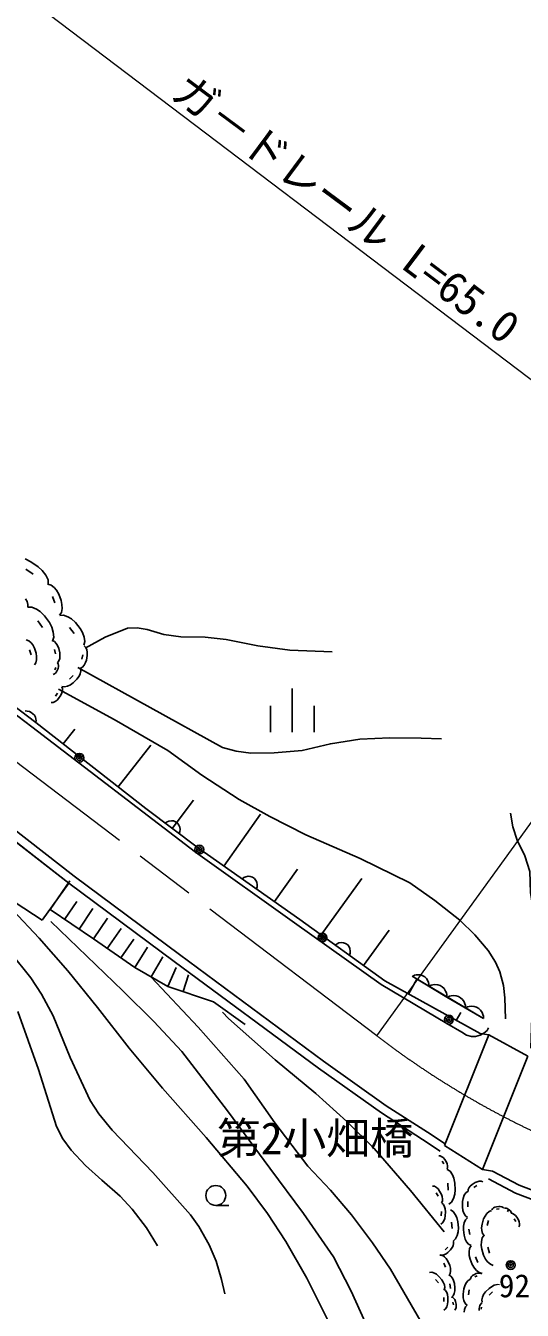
# Model space of a CAD drawing. Units: millimetres, scale not verified. Extents: x 40000 to 680000, y 20000 to 380000.
# Drawn here: x 318828 to 347256, y 265041 to 338562 of the extents above; entities that cross this region are included whole.
import ezdxf
from ezdxf.enums import TextEntityAlignment as Align

# ---------------------------------------------------------------- set-up
doc = ezdxf.new("R2010")
doc.units = ezdxf.units.MM
doc.header["$LTSCALE"] = 1000
doc.linetypes.add('CHAIN', pattern=[18.5, 12, -1.5, 3.5, -1.5])
for name, color, linetype, lineweight in [('M-BGD', 7, 'Continuous', 25), ('M-BMK', 2, 'CHAIN', 13), ('M-STR-HTXT', 7, 'Continuous', 13), ('M-STR-STR1', 1, 'Continuous', 25)]:
    doc.layers.add(name, color=color, linetype=linetype, lineweight=lineweight)
doc.styles.add('ＭＳ ゴシック', font='')
doc.styles.get('ＭＳ ゴシック').set_extended_font_data('MS Gothic')

msp = doc.modelspace()

# ---------------------------------------------------------------- linework, layer by layer
at = {"layer": 'M-BGD'}
for p, q in [((319122, 307884), (318792, 308046)), ((318829, 307455), (319259, 307163)), ((319551, 307592), (319122, 307884)), ((319780, 307374), (319551, 307592)), ((319980, 307113), (319780, 307374)), ((320107, 306838), (319980, 307113)), ((320278, 306542), (320095, 306595)), ((320119, 306579), (320107, 306838)), ((320452, 306406), (320278, 306542)), ((320366, 305885), (320501, 305531)), ((320591, 306255), (320452, 306406)), ((320721, 306021), (320591, 306255)), ((320856, 305666), (320721, 306021)), ((319181, 298434), (309769, 305546)), ((319410, 298682), (310249, 305630)), ((318910, 305598), (318819, 305764)), ((318959, 305430), (318910, 305598)), ((318944, 305281), (318959, 305430)), ((319188, 305275), (318948, 305278)), ((319445, 305167), (319188, 305275)), ((319665, 305031), (319445, 305167)), ((320902, 305440), (320856, 305666)), ((320873, 304982), (320912, 305200)), ((320912, 305200), (320902, 305440)), ((319515, 304505), (319799, 304118)), ((319902, 304788), (319665, 305031)), ((320186, 304402), (319902, 304788)), ((320317, 304142), (320186, 304402)), ((320772, 304822), (320873, 304982)), ((320995, 304818), (320776, 304811)), ((321236, 304730), (320995, 304818)), ((321442, 304614), (321236, 304730)), ((321670, 304402), (321442, 304614)), ((321945, 304059), (321670, 304402)), ((320410, 303853), (320317, 304142)), ((320436, 303575), (320410, 303853)), ((321327, 304126), (321603, 303784)), ((322077, 303826), (321945, 304059)), ((322174, 303566), (322077, 303826)), ((319004, 303360), (318863, 303409)), ((319136, 303246), (319004, 303360)), ((319239, 303122), (319136, 303246)), ((319333, 302931), (319239, 303122)), ((319425, 302646), (319333, 302931)), ((320469, 303314), (320351, 303367)), ((320366, 303345), (320436, 303575)), ((320575, 303206), (320469, 303314)), ((320655, 303091), (320575, 303206)), ((320722, 302920), (320655, 303091)), ((320781, 302667), (320722, 302920)), ((322154, 303099), (322209, 303312)), ((322209, 303312), (322174, 303566)), ((322268, 302975), (322179, 303069)), ((322324, 302835), (322268, 302975)), ((319047, 302839), (319140, 302554)), ((319411, 302106), (319450, 302277)), ((319452, 302466), (319425, 302646)), ((319450, 302277), (319452, 302466)), ((320469, 302861), (320528, 302608)), ((320646, 302102), (320729, 302202)), ((320729, 302202), (320776, 302346)), ((320776, 302346), (320791, 302509)), ((320791, 302509), (320781, 302667)), ((322093, 302557), (322050, 302301)), ((322255, 302109), (322307, 302258)), ((322307, 302258), (322349, 302514)), ((322354, 302698), (322324, 302835)), ((322349, 302514), (322354, 302698)), ((319324, 301984), (319411, 302106)), ((320402, 301438), (320470, 301458)), ((320470, 301458), (320533, 301508)), ((320550, 301831), (320501, 301700)), ((320533, 301508), (320589, 301577)), ((320589, 301577), (320632, 301651)), ((320632, 301651), (320681, 301781)), ((320686, 302033), (320648, 302092)), ((320681, 301781), (320702, 301878)), ((320701, 301953), (320686, 302033)), ((320702, 301878), (320701, 301953)), ((321881, 301329), (321945, 301477)), ((321945, 301477), (321987, 301647)), ((321965, 301789), (322080, 301849)), ((321987, 301647), (321966, 301795)), ((322080, 301849), (322179, 301964)), ((322179, 301964), (322255, 302109)), ((320939, 300629), (320903, 300733)), ((320906, 300736), (321054, 300715)), ((321054, 300715), (321224, 300757)), ((321224, 300757), (321394, 300842)), ((321542, 301371), (321330, 301160)), ((321394, 300842), (321542, 300948)), ((321542, 300948), (321754, 301160)), ((321754, 301160), (321881, 301329)), ((320510, 299884), (320621, 299968)), ((320655, 300370), (320532, 300189)), ((320621, 299968), (320713, 300065)), ((320713, 300065), (320837, 300246)), ((320837, 300246), (320906, 300386)), ((320906, 300386), (320931, 300501)), ((320931, 300501), (320939, 300629)), ((334083, 300632), (334083, 298135)), ((318906, 299340), (318806, 299341)), ((319037, 299315), (318906, 299340)), ((319145, 299259), (319037, 299315)), ((319241, 299186), (319145, 299259)), ((320284, 299826), (320394, 299831)), ((320394, 299831), (320510, 299884)), ((332833, 299633), (332833, 298135)), ((335332, 299633), (335332, 298135)), ((319324, 299098), (319241, 299186)), ((319383, 298978), (319324, 299098)), ((319411, 298882), (319383, 298978)), ((319410, 298682), (319422, 298798)), ((319410, 298682), (325701, 293762)), ((325701, 293762), (319410, 298682)), ((319422, 298798), (319411, 298882)), ((311138, 298025), (321598, 289881)), ((328558, 291252), (319181, 298434)), ((320982, 297452), (321644, 298297)), ((310833, 297630), (321296, 289484)), ((321296, 289484), (310833, 297630)), ((324128, 294992), (325997, 297378)), ((327215, 292623), (328437, 294244)), ((328729, 291483), (325701, 293762)), ((328729, 291483), (325701, 293762)), ((330178, 290465), (332262, 293427)), ((326920, 292995), (326816, 292923)), ((327028, 293039), (326920, 292995)), ((327168, 293058), (327028, 293039)), ((327284, 293046), (327168, 293058)), ((327404, 293006), (327284, 293046)), ((327532, 292910), (327404, 293006)), ((327603, 292806), (327532, 292910)), ((327647, 292698), (327603, 292806)), ((327667, 292558), (327647, 292698)), ((327614, 292322), (327655, 292442)), ((327655, 292442), (327667, 292558)), ((334206, 287210), (328558, 291252)), ((334525, 287411), (328729, 291483)), ((334525, 287411), (328729, 291483)), ((321598, 289881), (327629, 285400)), ((331320, 289810), (331218, 289735)), ((331426, 289857), (331320, 289810)), ((331566, 289881), (331426, 289857)), ((331682, 289873), (331566, 289881)), ((331803, 289836), (331682, 289873)), ((331934, 289745), (331803, 289836)), ((332009, 289643), (331934, 289745)), ((333076, 288429), (334387, 290293)), ((335740, 286534), (338076, 289761)), ((316451, 289537), (319763, 287371)), ((319763, 287371), (321296, 289484)), ((320231, 287974), (321351, 289628)), ((321296, 289484), (327332, 284999)), ((332056, 289536), (332009, 289643)), ((332036, 289160), (332072, 289281)), ((332080, 289397), (332056, 289536)), ((332072, 289281), (332080, 289397)), ((321056, 287417), (321749, 288441)), ((320231, 287974), (322705, 286302)), ((321880, 286860), (322674, 288031)), ((322705, 286302), (323508, 287475)), ((323493, 285757), (324284, 286899)), ((339171, 283693), (334206, 287210)), ((339385, 283900), (334525, 287411)), ((339385, 283900), (334525, 287411)), ((338170, 284778), (339638, 286806)), ((322705, 286302), (325069, 284667)), ((324281, 285212), (325017, 286274)), ((336653, 286022), (336550, 285948)), ((336760, 286068), (336653, 286022)), ((336899, 286090), (336760, 286068)), ((337015, 286080), (336899, 286090)), ((337136, 286042), (337015, 286080)), ((337266, 285949), (337136, 286042)), ((325069, 284667), (325807, 285833)), ((326014, 284122), (326673, 285262)), ((327629, 285400), (335878, 279302)), ((337339, 285846), (337266, 285949)), ((337385, 285739), (337339, 285846)), ((337360, 285363), (337398, 285484)), ((337408, 285600), (337385, 285739)), ((337398, 285484), (337408, 285600)), ((325069, 284667), (326960, 283577)), ((326960, 283577), (327451, 284668)), ((327332, 284999), (335588, 278895)), ((327833, 283286), (328149, 284235)), ((344844, 280874), (339385, 283900)), ((340750, 283143), (341226, 284000)), ((340956, 284161), (345031, 281733)), ((342937, 282966), (340956, 284161)), ((341083, 284213), (340969, 284153)), ((341173, 284235), (341083, 284213)), ((341283, 284246), (341173, 284235)), ((341430, 284235), (341283, 284246)), ((341554, 284185), (341430, 284235)), ((341667, 284117), (341554, 284185)), ((341768, 284030), (341667, 284117)), ((341847, 283906), (341768, 284030)), ((341888, 283804), (341847, 283906)), ((341911, 283713), (341888, 283804)), ((326960, 283577), (329579, 282705)), ((342927, 281462), (339171, 283693)), ((341910, 283585), (341911, 283713)), ((342034, 283651), (341910, 283585)), ((342133, 283675), (342034, 283651)), ((342252, 283687), (342133, 283675)), ((342413, 283674), (342252, 283687)), ((342548, 283621), (342413, 283674)), ((342671, 283546), (342548, 283621)), ((342782, 283451), (342671, 283546)), ((342868, 283315), (342782, 283451)), ((342913, 283204), (342868, 283315)), ((342937, 283106), (342913, 283204)), ((342937, 282966), (342937, 283106)), ((343305, 283055), (343186, 283042)), ((343465, 283044), (343305, 283055)), ((329579, 282705), (331397, 281396)), ((345031, 281733), (342937, 282966)), ((343087, 283017), (342964, 282950)), ((343186, 283042), (343087, 283017)), ((343602, 282992), (343465, 283044)), ((343726, 282919), (343602, 282992)), ((343837, 282825), (343726, 282919)), ((343925, 282690), (343837, 282825)), ((343971, 282580), (343925, 282690)), ((343997, 282481), (343971, 282580)), ((343998, 282341), (343997, 282481)), ((344121, 282408), (343998, 282341)), ((344219, 282434), (344121, 282408)), ((344338, 282447), (344219, 282434)), ((344499, 282436), (344338, 282447)), ((344635, 282384), (344499, 282436)), ((344759, 282311), (344635, 282384)), ((343479, 281630), (343736, 282094)), ((344871, 282217), (344759, 282311)), ((344958, 282082), (344871, 282217)), ((345004, 281971), (344958, 282082)), ((345030, 281873), (345004, 281971)), ((345031, 281733), (345030, 281873)), ((343787, 280952), (342927, 281462)), ((344061, 280788), (343787, 280952)), ((344844, 280874), (345346, 280801)), ((345055, 280895), (344850, 280785)), ((345246, 281060), (345055, 280895)), ((345328, 281198), (345246, 281060)), ((344343, 280714), (344061, 280788)), ((344576, 280715), (344343, 280714)), ((344850, 280785), (344576, 280715)), ((345346, 280801), (347581, 279578)), ((335588, 278895), (339189, 276335)), ((335878, 279302), (339470, 276749)), ((339470, 276749), (341820, 275233)), ((339189, 276335), (341548, 274815)), ((341820, 275233), (342835, 274575)), ((341548, 274815), (342563, 274156)), ((344978, 273092), (342793, 274473)), ((342560, 273881), (342470, 273889)), ((342654, 273834), (342560, 273881)), ((342732, 273777), (342654, 273834)), ((342662, 273584), (342758, 273432)), ((342814, 273680), (342732, 273777)), ((342910, 273528), (342814, 273680)), ((342953, 273427), (342910, 273528)), ((342950, 273128), (342982, 273212)), ((342980, 273317), (342953, 273427)), ((343127, 272995), (342962, 273108)), ((342982, 273212), (342980, 273317)), ((343256, 272801), (343127, 272995)), ((343345, 272605), (343256, 272801)), ((344978, 273092), (345558, 273007)), ((345558, 273007), (347075, 272208)), ((342232, 272137), (342123, 272154)), ((342342, 272070), (342232, 272137)), ((342432, 271994), (342342, 272070)), ((342998, 272310), (343015, 271911)), ((343397, 272327), (343345, 272605)), ((343415, 271928), (343397, 272327)), ((344211, 272068), (344158, 271964)), ((344275, 272154), (344211, 272068)), ((344383, 272245), (344275, 272154)), ((344553, 272350), (344383, 272245)), ((344489, 272075), (344658, 272181)), ((344665, 272396), (344553, 272350)), ((344788, 272426), (344665, 272396)), ((344905, 272427), (344788, 272426)), ((344998, 272391), (344905, 272427)), ((345325, 272566), (346868, 271753)), ((347075, 272208), (349305, 271350)), ((342329, 271765), (342432, 271571)), ((342523, 271868), (342432, 271994)), ((342626, 271674), (342523, 271868)), ((342668, 271547), (342626, 271674)), ((342691, 271410), (342668, 271547)), ((342684, 271282), (342691, 271410)), ((343205, 271239), (343316, 271444)), ((343316, 271444), (343385, 271687)), ((343385, 271687), (343415, 271928)), ((343871, 271444), (343838, 271265)), ((343934, 271623), (343871, 271444)), ((344027, 271771), (343934, 271623)), ((344149, 271859), (344027, 271771)), ((344158, 271964), (344149, 271865)), ((346868, 271753), (349142, 270877)), ((329711, 271045), (330461, 271045)), ((342621, 270692), (342609, 270452)), ((342638, 271183), (342684, 271282)), ((342736, 271094), (342644, 271171)), ((342802, 270971), (342736, 271094)), ((342845, 270849), (342802, 270971)), ((342860, 270680), (342845, 270849)), ((342849, 270441), (342860, 270680)), ((343051, 271113), (343205, 271239)), ((343290, 270701), (343136, 270795)), ((343414, 270532), (343290, 270701)), ((343838, 271265), (343832, 270966)), ((343832, 270966), (343858, 270756)), ((343858, 270756), (343915, 270605)), ((343915, 270605), (344002, 270453)), ((344132, 270960), (344137, 271260)), ((345229, 270586), (345121, 270431)), ((345358, 270705), (345229, 270586)), ((345498, 270757), (345358, 270705)), ((345544, 270855), (345509, 270795)), ((345609, 270905), (345544, 270855)), ((345675, 270941), (345609, 270905)), ((345770, 270967), (345675, 270941)), ((345909, 270983), (345770, 270967)), ((345787, 270828), (345926, 270845)), ((345994, 270980), (345909, 270983)), ((346081, 270962), (345994, 270980)), ((346155, 270929), (346081, 270962)), ((346204, 270878), (346155, 270929)), ((346281, 270895), (346233, 270881)), ((346339, 270888), (346281, 270895)), ((346390, 270874), (346339, 270888)), ((346452, 270839), (346390, 270874)), ((346391, 270760), (346470, 270699)), ((346531, 270778), (346452, 270839)), ((346573, 270734), (346531, 270778)), ((346608, 270681), (346573, 270734)), ((346629, 270627), (346608, 270681)), ((346698, 270581), (346609, 270592)), ((346629, 270577), (346629, 270627)), ((346789, 270530), (346698, 270581)), ((342586, 269974), (342685, 270041)), ((342685, 270041), (342763, 270157)), ((342763, 270157), (342818, 270298)), ((342818, 270298), (342849, 270441)), ((343204, 270079), (343238, 269721)), ((343503, 270360), (343414, 270532)), ((343562, 270113), (343503, 270360)), ((343597, 269755), (343562, 270113)), ((343894, 269848), (343886, 269653)), ((343934, 270046), (343894, 269848)), ((344009, 270216), (343934, 270046)), ((344002, 270453), (344120, 270361)), ((344124, 270327), (344009, 270216)), ((344957, 269979), (344926, 269770)), ((345041, 270267), (344957, 269979)), ((345121, 270431), (345041, 270267)), ((345244, 269895), (345329, 270182)), ((346787, 270280), (346876, 270124)), ((346865, 270470), (346789, 270530)), ((346943, 270369), (346865, 270470)), ((347033, 270213), (346943, 270369)), ((347071, 270111), (347033, 270213)), ((347055, 269812), (347091, 269894)), ((347093, 269999), (347071, 270111)), ((347091, 269894), (347093, 269999)), ((343307, 269005), (343440, 269126)), ((343440, 269126), (343530, 269316)), ((343530, 269316), (343581, 269537)), ((343581, 269537), (343597, 269755)), ((343886, 269653), (343926, 269336)), ((343926, 269336), (343985, 269118)), ((343985, 269118), (344069, 268968)), ((344243, 269376), (344204, 269693)), ((344965, 269188), (344914, 268985)), ((344926, 269770), (344941, 269609)), ((344941, 269609), (344985, 269440)), ((345071, 269333), (344965, 269188)), ((344985, 269440), (345075, 269320)), ((342999, 268662), (342843, 268507)), ((342890, 268274), (342999, 268352)), ((342999, 268352), (343154, 268507)), ((343154, 268507), (343248, 268631)), ((343248, 268631), (343294, 268740)), ((343294, 268740), (343325, 268864)), ((343325, 268864), (343310, 268973)), ((344069, 268968), (344184, 268821)), ((344184, 268821), (344323, 268742)), ((344240, 268583), (344208, 268387)), ((344208, 268387), (344221, 268173)), ((344328, 268728), (344240, 268583)), ((344914, 268985), (344908, 268758)), ((344908, 268758), (344937, 268541)), ((344937, 268541), (345042, 268197)), ((345386, 268302), (345281, 268646)), ((342532, 268196), (342641, 268181)), ((342683, 268190), (342557, 268221)), ((342641, 268181), (342766, 268212)), ((342806, 268101), (342683, 268190)), ((342761, 267743), (342862, 267504)), ((342766, 268212), (342890, 268274)), ((342905, 268002), (342806, 268101)), ((343000, 267845), (342905, 268002)), ((343101, 267606), (343000, 267845)), ((344221, 268173), (344265, 267971)), ((344265, 267971), (344391, 267656)), ((344391, 267656), (344511, 267448)), ((344707, 267782), (344581, 268097)), ((345042, 268197), (345150, 267967)), ((345150, 267967), (345271, 267816)), ((345271, 267816), (345427, 267675)), ((345427, 267675), (345596, 267614)), ((342079, 267217), (341950, 267209)), ((342223, 267169), (342079, 267217)), ((342346, 267103), (342223, 267169)), ((342484, 266981), (342346, 267103)), ((342652, 266783), (342484, 266981)), ((343162, 266999), (343049, 267065)), ((343065, 267027), (343131, 267139)), ((343138, 267453), (343101, 267606)), ((343131, 267139), (343152, 267289)), ((343152, 267289), (343138, 267453)), ((343254, 266879), (343162, 266999)), ((344307, 266902), (344294, 266833)), ((344352, 266970), (344307, 266902)), ((344403, 267025), (344352, 266970)), ((344486, 267080), (344403, 267025)), ((344612, 267141), (344486, 267080)), ((344511, 267448), (344637, 267315)), ((344546, 266954), (344672, 267014)), ((344694, 267164), (344612, 267141)), ((344637, 267315), (344795, 267196)), ((344782, 267175), (344694, 267164)), ((344863, 267167), (344782, 267175)), ((344795, 267196), (344959, 267152)), ((344925, 267135), (344863, 267167)), ((342286, 266813), (342454, 266615)), ((342733, 266648), (342652, 266783)), ((342794, 266495), (342733, 266648)), ((342856, 266183), (342760, 266255)), ((342790, 266219), (342819, 266346)), ((342819, 266346), (342794, 266495)), ((342928, 266063), (342856, 266183)), ((343109, 266549), (343139, 266291)), ((343321, 266756), (343254, 266879)), ((343367, 266579), (343321, 266756)), ((343356, 266003), (343390, 266163)), ((343397, 266321), (343367, 266579)), ((343390, 266163), (343397, 266321)), ((343914, 266261), (343874, 265964)), ((343968, 266435), (343914, 266261)), ((344051, 266605), (343968, 266435)), ((344160, 266741), (344051, 266605)), ((344291, 266814), (344160, 266741)), ((344171, 265924), (344211, 266221)), ((345355, 266294), (345157, 266097)), ((345493, 266393), (345355, 266294)), ((345652, 266472), (345493, 266393)), ((345810, 266512), (345652, 266472)), ((342760, 265776), (342760, 265536)), ((342976, 265944), (342928, 266063)), ((343000, 265776), (342976, 265944)), ((342976, 265392), (343000, 265536)), ((343000, 265536), (343000, 265776)), ((343268, 265790), (343194, 265821)), ((343199, 265775), (343294, 265865)), ((343334, 265725), (343268, 265790)), ((343272, 265511), (343310, 265356)), ((343294, 265865), (343356, 266003)), ((343384, 265655), (343334, 265725)), ((343427, 265550), (343384, 265655)), ((343465, 265395), (343427, 265550)), ((343874, 265964), (343876, 265752)), ((343876, 265752), (343915, 265595)), ((343915, 265595), (343984, 265435)), ((343984, 265435), (344091, 265330)), ((344901, 265432), (344857, 265377)), ((344953, 265461), (344901, 265432)), ((344979, 265800), (344939, 265642)), ((344939, 265642), (344959, 265503)), ((345038, 265938), (344979, 265800)), ((345157, 266097), (345038, 265938)), ((345355, 265899), (345553, 266097)), ((342760, 265057), (342856, 265129)), ((342856, 265129), (342928, 265249)), ((342928, 265249), (342976, 265392)), ((343388, 265046), (343438, 265108)), ((343438, 265108), (343465, 265198)), ((343473, 265298), (343465, 265395)), ((343465, 265198), (343473, 265298)), ((343955, 265090), (343935, 264927)), ((344005, 265232), (343955, 265090)), ((344091, 265330), (344005, 265232)), ((344802, 265240), (344786, 265121)), ((344786, 265121), (344787, 265036)), ((344824, 265309), (344802, 265240)), ((344857, 265377), (344824, 265309)), ((344905, 265105), (344921, 265223))]:
    msp.add_line(p, q, dxfattribs=at)
for points in [[(322230, 302929), (323381, 303571), (324664, 304090), (325206, 304099), (325783, 304004), (326743, 303720), (327718, 303589), (329098, 303559), (330297, 303436), (332109, 303076), (333954, 302819), (336379, 302733)], [(321806, 301821), (330085, 297253), (330867, 297036), (331720, 296922), (333058, 296945), (334651, 297087), (336272, 297465), (337960, 297724), (339667, 297809), (341466, 297790), (342638, 297750)], [(320698, 300584), (323886, 298857), (326966, 297076), (328914, 295677), (331056, 294282), (332809, 293295), (334864, 292262), (337967, 290893), (340811, 289507), (342248, 288496), (343677, 287365), (344537, 286529), (345302, 285638), (345729, 284964), (345971, 284403), (346176, 283626), (346264, 282927), (346289, 281729)], [(346587, 293501), (346716, 292709), (346955, 291957), (347408, 291057), (347682, 290154), (347731, 288949), (347902, 287857), (348045, 287139), (348090, 286349), (347900, 284151), (347809, 281797), (347753, 280049)], [(310105, 293035), (311276, 292146), (312476, 291091), (314601, 289073), (316626, 287011), (317958, 285520), (319114, 284065), (319737, 283126), (320401, 281895), (321378, 279518), (322513, 277049), (323021, 276281), (323782, 275355), (326098, 272936), (328255, 270512), (328745, 269829), (329340, 268785), (329727, 267862), (330042, 266799), (330237, 265977)], [(316667, 289279), (318086, 287935), (319604, 286345), (321250, 284463), (322942, 282362), (324742, 280049), (326661, 277748), (329165, 274924), (331498, 272137), (332662, 270576), (333713, 268977), (334914, 266876), (336093, 264562), (336962, 262072)], [(339508, 260764), (338906, 262670), (338264, 264371), (337458, 266142), (336446, 268093), (334727, 270573), (332796, 273168), (330379, 276464), (327763, 279859), (326157, 281579), (324380, 283325), (320268, 287296)], [(326014, 284098), (328708, 281241), (331333, 278272), (333082, 275778), (334986, 273294), (336285, 271911), (337471, 270499), (338681, 268909), (339710, 267392), (342418, 262728)], [(326381, 268739), (325745, 269755), (324929, 270835), (324239, 271568), (323194, 272498), (322253, 273329), (321424, 274201), (320955, 274849), (320599, 275565), (319560, 278821), (318375, 282151)], [(342782, 269524), (340858, 271906), (338781, 274297), (337217, 275839), (335436, 277445), (333107, 279372), (330435, 281740), (330088, 282098)]]:
    msp.add_lwpolyline(points, dxfattribs=at)
for centre, major_axis in [((321899, 296666), (250, 0)), ((321899, 296666), (150, 0)), ((321899, 296666), (50, 0)), ((328769, 291408), (250, 0)), ((328769, 291408), (150, 0)), ((328769, 291408), (50, 0)), ((335814, 286377), (250, 0)), ((335814, 286377), (150, 0)), ((335814, 286377), (50, 0)), ((343055, 281676), (250, 0)), ((343055, 281676), (150, 0)), ((343055, 281676), (50, 0)), ((329711, 271615), (570, 0)), ((346591, 267632), (250, 0)), ((346591, 267632), (150, 0)), ((346591, 267632), (50, 0))]:
    msp.add_ellipse(centre, major_axis=major_axis, ratio=0.999162, dxfattribs=at)
at = {"layer": 'M-BMK'}
msp.add_line((338929, 280750), (300860, 309649), dxfattribs=at)
msp.add_ellipse((369336, 320373), major_axis=(49971, 0), ratio=0.999162, start_param=4.058236, end_param=4.543107, dxfattribs=at)
msp.add_ellipse((369336, 320373), major_axis=(49971, 0), ratio=0.999162, start_param=4.058236, end_param=4.543107, dxfattribs=at)
at = {"layer": 'M-STR-HTXT'}
for p, q in [((313206, 344499), (364362, 305754)), ((338929, 280750), (356038, 304400)), ((345949, 266492), (345810, 266512))]:
    msp.add_line(p, q, dxfattribs=at)
at = {"layer": 'M-STR-STR1'}
for p, q in [((342793, 274473), (345346, 280801)), ((347581, 279578), (344978, 273092))]:
    msp.add_line(p, q, dxfattribs=at)

# ---------------------------------------------------------------- texts
at = {"layer": 'M-STR-HTXT', "style": 'ＭＳ ゴシック'}
for s, rotation, p in [('ガ－ドレール', 323.423, (326718, 334075)), ('L=65.0', 323.023, (339889, 324319))]:
    msp.add_text(s, height=1833, rotation=rotation, dxfattribs=at).set_placement(p, align=Align.BOTTOM_LEFT)
for s, height, p in [('第2小畑橋', 1833, (329783, 273419)), ('92.8', 1320, (345906, 265391))]:
    msp.add_text(s, height=height, dxfattribs=at).set_placement(p, align=Align.BOTTOM_LEFT)

doc.saveas('drawing.dxf')
